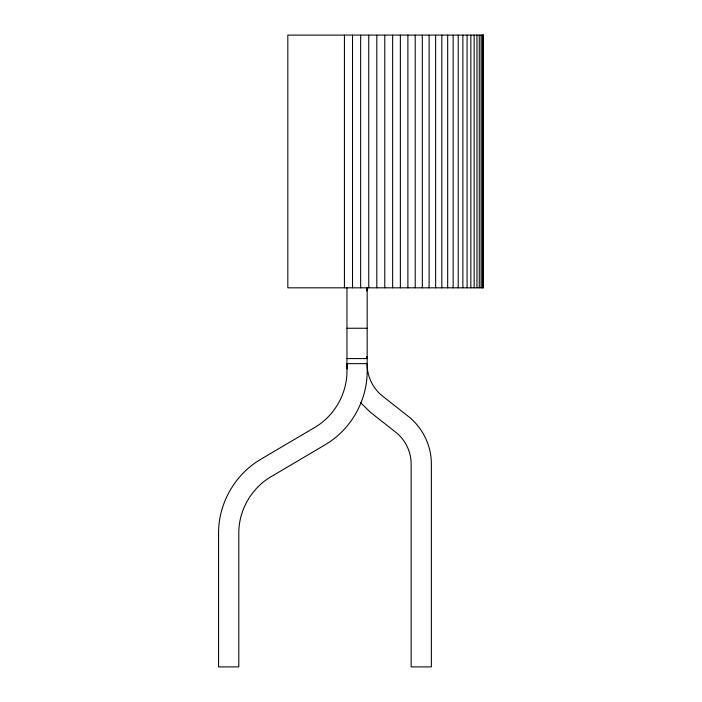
<?xml version="1.0" encoding="UTF-8"?>
<svg xmlns="http://www.w3.org/2000/svg" width="702" height="702" viewBox="0 0 702 702"><rect width="100%" height="100%" fill="white"/><g stroke="black" fill="none" stroke-linecap="round" stroke-linejoin="round"><path stroke-width="1.05" d="M366.734 291.014L367.172 287.82L367.172 370.902C367.392 400.745 350.746 429.905 324.938 444.892L271.086 476.693C251.36 488.162 238.636 510.451 238.794 533.274L238.794 666.9L218.576 666.9L218.576 533.274C218.357 503.431 235.003 474.271 260.811 459.283L314.663 427.483C334.389 416.014 347.113 393.725 346.955 370.902L346.955 287.82M346.955 328.255L367.172 328.255M346.955 358.582L367.172 358.582L366.786 356.493M346.955 363.636L367.172 363.636M360.363 402.413L370.086 412.03L395.726 432.213C405.344 439.75 411.179 451.772 411.144 463.987L411.144 666.9L431.361 666.9L431.361 463.987C431.432 445.665 422.674 427.615 408.231 416.33L382.599 396.147C372.973 388.61 367.137 376.588 367.172 364.373M346.955 364.373L347.13 368.936M483.16 35.1L483.16 287.82M482.379 35.1L482.379 287.82M481.081 35.1L481.081 287.82M479.273 35.1L479.273 287.82M476.956 35.1L476.956 287.82M474.148 35.1L474.148 287.82M470.849 35.1L470.849 287.82M467.084 35.1L467.084 287.82M462.872 35.1L462.872 287.82M458.213 35.1L458.213 287.82M453.141 35.1L453.141 287.82M447.674 35.1L447.674 287.82M441.83 35.1L441.83 287.82M435.635 35.1L435.635 287.82M429.115 35.1L429.115 287.82M422.306 35.1L422.306 287.82M415.215 35.1L415.215 287.82M407.897 35.1L407.897 287.82M400.359 35.1L400.359 287.82M392.646 35.1L392.646 287.82M384.784 35.1L384.784 287.82M376.807 35.1L376.807 287.82M368.752 35.1L368.752 287.82M360.652 35.1L360.652 287.82M352.527 35.1L352.527 287.82M344.428 35.1L344.428 287.82M483.424 35.1L287.82 35.1L287.82 287.82L483.424 287.82L483.424 35.1"/></g></svg>
